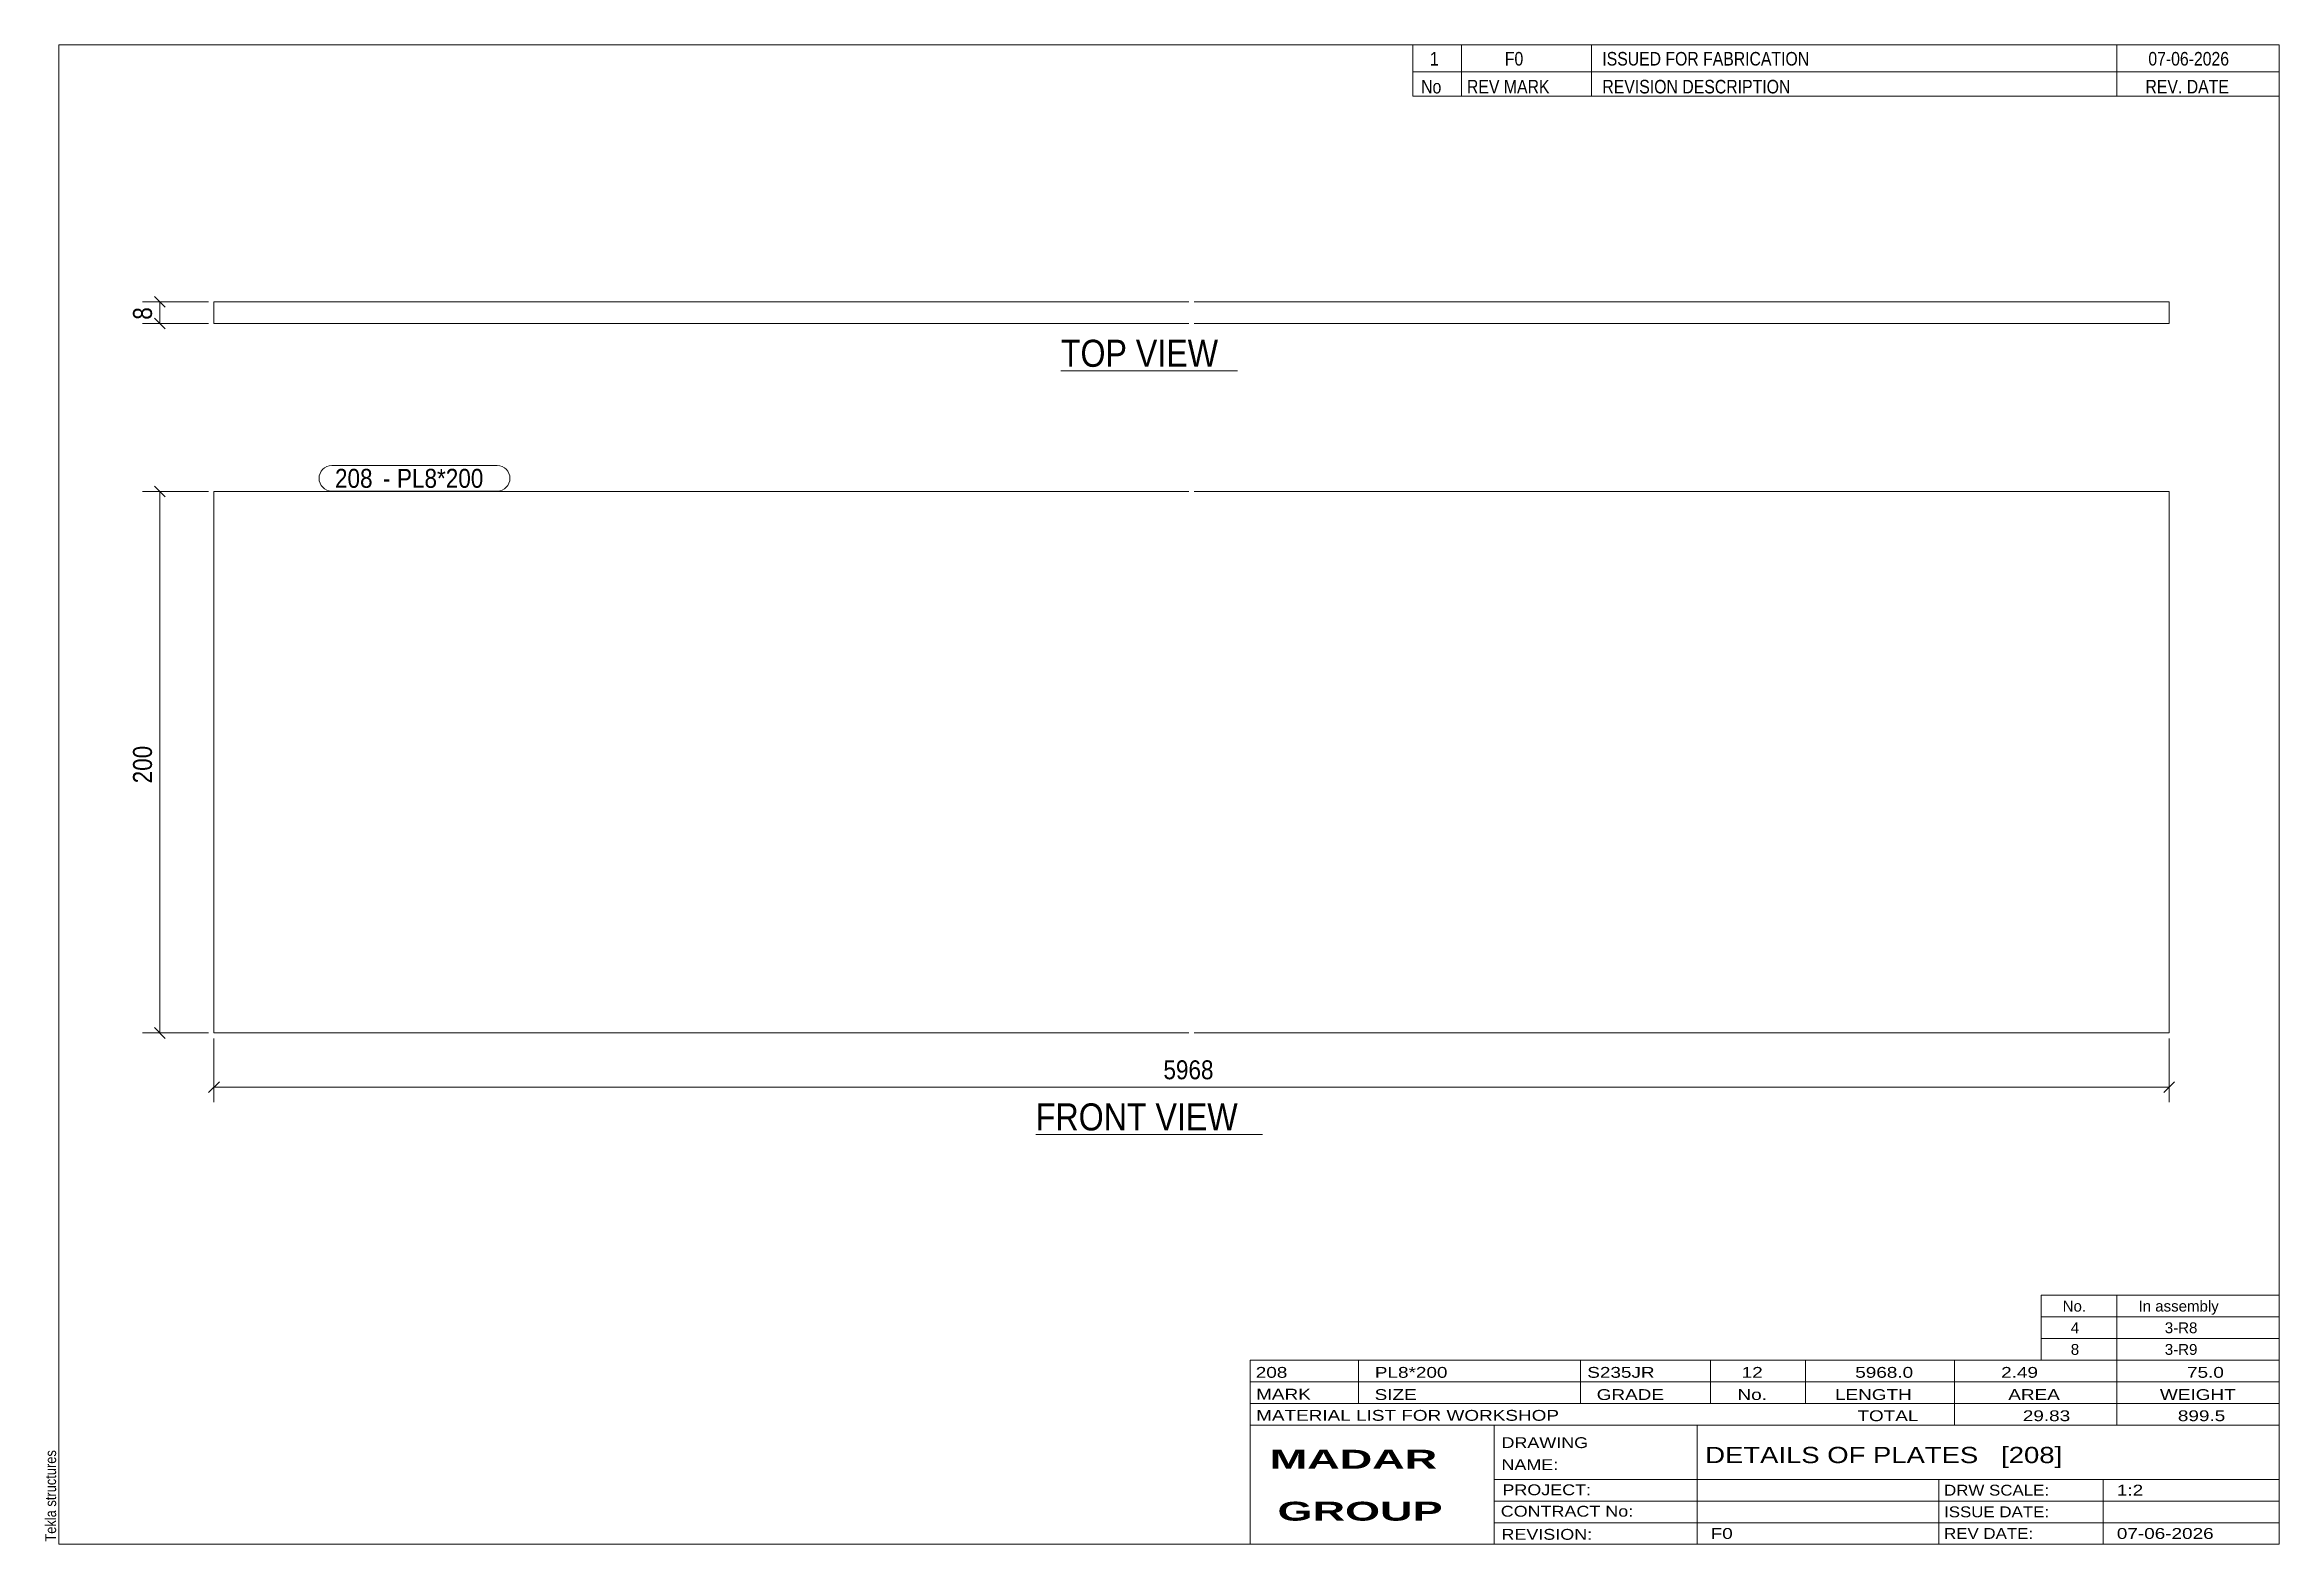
# Model space of a CAD drawing. Header units: millimetres. Extents: x 2 to 415, y 5 to 282.
import ezdxf

# ---------------------------------------------------------------- set-up
doc = ezdxf.new("R2010")
doc.units = ezdxf.units.MM
doc.linetypes.add('XKITLINE00', pattern=[0])
for name, color, linetype, lineweight in [('Dimensions', 7, 'Continuous', 0), ('DrawingSheet', 5, 'Continuous', 0), ('OtherObjectType', 7, 'Continuous', 0), ('Part', 2, 'Continuous', 0), ('PartMark', 7, 'Continuous', 0)]:
    doc.layers.add(name, color=color, linetype=linetype, lineweight=lineweight)
doc.styles.add('ARIAL', font='ARIAL.TTF')
doc.styles.add('ARIAL_BOLD', font='ARIALBD.TTF')
doc.styles.add('ARIAL_NARROW', font='ARIALN.TTF')

# ---------------------------------------------------------------- blocks, each defined once
blk = doc.blocks.new('*A1')
at = {"layer": 'Part', "color": 2, "linetype": 'XKITLINE00', "lineweight": 0}
for p, q in [((213.65, 199.45), (33.65, 199.45)), ((33.65, 99.45), (33.65, 199.45)), ((394.65, 199.45), (214.65, 199.45)), ((394.65, 99.45), (394.65, 199.45)), ((213.65, 99.45), (33.65, 99.45)), ((394.65, 99.45), (214.65, 99.45))]:
    blk.add_line(p, q, dxfattribs=at)
blk = doc.blocks.new('*A2')
at = {"layer": 'Part', "color": 2, "linetype": 'XKITLINE00', "lineweight": 0}
for p, q in [((33.65, 234.5), (213.65, 234.5)), ((33.65, 230.5), (33.65, 234.5)), ((214.65, 234.5), (394.65, 234.5)), ((394.65, 234.5), (394.65, 230.5)), ((213.65, 230.5), (33.65, 230.5)), ((394.65, 230.5), (214.65, 230.5))]:
    blk.add_line(p, q, dxfattribs=at)
blk = doc.blocks.new('*A3')
at = {"layer": 'DrawingSheet', "color": 5, "linetype": 'XKITLINE00', "lineweight": 0}
for p, q in [((415, 282), (5, 282)), ((5, 282), (5, 5)), ((415, 5), (415, 282)), ((5, 5), (415, 5))]:
    blk.add_line(p, q, dxfattribs=at)
at = {"layer": 'DrawingSheet', "color": 5, "style": 'ARIAL', "width": 0.85}
blk.add_text('Tekla structures', height=2, rotation=90, dxfattribs=at).set_placement((4.5, 5.5))
blk = doc.blocks.new('*A4')
at = {"layer": 'OtherObjectType', "color": 7, "linetype": 'XKITLINE00', "lineweight": 0}
for p, q in [((371, 51), (415, 51)), ((371, 47), (371, 51)), ((385, 47), (385, 51)), ((415, 47), (415, 51)), ((371, 47), (415, 47)), ((371, 43), (371, 47)), ((385, 43), (385, 47)), ((415, 43), (415, 47)), ((371, 43), (415, 43)), ((371, 39), (371, 43)), ((385, 39), (385, 43)), ((415, 39), (415, 43)), ((371, 39), (415, 39))]:
    blk.add_line(p, q, dxfattribs=at)
at = {"layer": 'OtherObjectType', "color": 7, "style": 'ARIAL_NARROW', "width": 1.211571}
for s, p in [('No.', (375, 48)), ('In assembly', (389, 48)), ('4', (376.5, 44)), ('3-R8', (393.86, 44)), ('8', (376.5, 40)), ('3-R9', (393.86, 40))]:
    blk.add_text(s, height=2, dxfattribs=at).set_placement(p)
blk = doc.blocks.new('*A5')
at = {"layer": 'OtherObjectType', "color": 7, "linetype": 'XKITLINE00', "lineweight": 0}
for p, q in [((255, 282), (415, 282)), ((415, 282), (255, 282)), ((255, 282), (255, 277)), ((264, 282), (264, 277)), ((288, 282), (288, 277)), ((385, 282), (385, 277)), ((415, 282), (415, 277)), ((255, 277), (415, 277)), ((255, 277), (255, 272.5)), ((255, 277), (415, 277)), ((264, 277), (264, 272.5)), ((288, 277), (288, 272.5)), ((385, 277), (385, 272.5)), ((415, 277), (415, 272.5)), ((415, 272.5), (255, 272.5))]:
    blk.add_line(p, q, dxfattribs=at)
at = {"layer": 'OtherObjectType', "color": 7, "style": 'ARIAL_NARROW'}
for s, width, p in [('1', 1.017001, (258.16, 278.15)), ('F0', 1.017001, (272, 278.15)), ('ISSUED FOR FABRICATION', 1.017001, (290, 278.15)), ('07-06-2026', 1.017001, (390.82, 278.15)), ('No', 1.02, (256.54, 273)), ('REV MARK', 1.02, (265, 273)), ('REVISION DESCRIPTION', 1.02, (290, 273)), ('REV. DATE', 1.02, (390.28, 273))]:
    blk.add_text(s, height=2.5, dxfattribs=dict(at, width=width)).set_placement(p)
blk = doc.blocks.new('*A6')
at = {"layer": 'OtherObjectType', "color": 7, "linetype": 'XKITLINE00', "lineweight": 0}
for p, q in [((225, 39), (415, 39)), ((225, 39), (225, 35)), ((225, 39), (415, 39)), ((245, 35), (245, 39)), ((286, 35), (286, 39)), ((310, 35), (310, 39)), ((327.5, 35), (327.5, 39)), ((355, 35), (355, 39)), ((385, 35), (385, 39)), ((415, 35), (415, 39)), ((225, 35), (415, 35)), ((225, 35), (225, 5)), ((225, 35), (415, 35)), ((245, 31), (245, 35)), ((286, 31), (286, 35)), ((310, 31), (310, 35)), ((327.5, 31), (327.5, 35)), ((355, 31), (355, 35)), ((385, 31), (385, 35)), ((415, 31), (415, 35)), ((225, 31), (415, 31)), ((355, 27), (355, 31)), ((385, 27), (385, 31)), ((415, 27), (415, 31)), ((225, 27), (415, 27)), ((270, 21), (270, 27)), ((307.5, 17), (307.5, 27)), ((415, 21), (415, 27)), ((270, 21), (270, 5)), ((415, 17), (415, 21)), ((270, 17), (415, 17)), ((307.5, 5), (307.5, 17)), ((352.16, 13), (352.16, 17)), ((382.5, 5), (382.5, 17)), ((415, 13), (415, 17)), ((270, 13), (415, 13)), ((352.16, 5), (352.16, 13)), ((415, 9), (415, 13)), ((270, 9), (415, 9)), ((415, 5), (415, 9)), ((225, 5), (415, 5)), ((262.5, 5), (415, 5))]:
    blk.add_line(p, q, dxfattribs=at)
at = {"layer": 'OtherObjectType', "color": 7, "style": 'ARIAL_NARROW'}
for s, height, width, p in [('208', 2, 1.525501, (226.01, 35.76)), ('PL8*200', 2, 1.525501, (248, 35.76)), ('S235JR', 2, 1.525501, (287.22, 35.76)), ('12', 2, 1.525501, (315.73, 35.76)), ('5968.0', 2, 1.525501, (336.7, 35.76)), ('2.49', 2, 1.525501, (363.64, 35.76)), ('75.0', 2, 1.525501, (397.96, 35.76)), ('MARK', 2, 1.525501, (226.08, 31.73)), ('SIZE', 2, 1.525501, (247.96, 31.66)), ('GRADE', 2, 1.525501, (288.96, 31.66)), ('No.', 2, 1.525501, (314.96, 31.66)), ('LENGTH', 2, 1.525501, (332.96, 31.66)), ('AREA', 2, 1.525501, (364.96, 31.66)), ('WEIGHT', 2, 1.525501, (392.96, 31.66)), ('MATERIAL LIST FOR WORKSHOP', 2, 1.525501, (226.08, 27.82)), ('TOTAL', 2, 1.525501, (337.1, 27.75)), ('29.83', 2, 1.525501, (367.64, 27.75)), ('899.5', 2, 1.525501, (396.27, 27.75)), ('DRAWING', 2, 1.445, (271.38, 22.78)), ('NAME:', 2, 1.445, (271.38, 18.72)), ('DETAILS OF PLATES   [208]', 3, 1.474651, (309, 20)), ('PROJECT:', 2, 1.445, (271.55, 14.07)), ('DRW SCALE:', 2, 1.36, (353.1, 14)), ('1:2', 2, 1.525501, (385, 14)), ('CONTRACT No:', 2, 1.445, (271.25, 10.11)), ('ISSUE DATE:', 2, 1.36, (353.1, 10)), ('REVISION:', 2, 1.445, (271.38, 5.84)), ('F0', 2, 1.525501, (310, 6)), ('REV DATE:', 2, 1.36, (353.1, 6)), ('07-06-2026', 2, 1.525501, (385, 6))]:
    blk.add_text(s, height=height, dxfattribs=dict(at, width=width)).set_placement(p)
at = {"layer": 'OtherObjectType', "color": 1, "style": 'ARIAL_BOLD', "width": 1.7}
for s, p in [('MADAR ', (228.58, 18.97)), ('GROUP', (230.03, 9.37))]:
    blk.add_text(s, height=3.5, dxfattribs=at).set_placement(p)
blk = doc.blocks.new('*A7')
at = {"layer": 'Dimensions', "color": 7, "linetype": 'XKITLINE00', "lineweight": 0}
for p, q in [((33.65, 98.45), (33.65, 86.65)), ((394.65, 98.45), (394.65, 86.65)), ((34.64, 90.44), (32.66, 88.46)), ((33.65, 89.45), (394.65, 89.45)), ((395.64, 90.44), (393.66, 88.46))]:
    blk.add_line(p, q, dxfattribs=at)
at = {"layer": 'Dimensions', "color": 3}
for p in [(33.65, 89.45), (394.65, 89.45)]:
    blk.add_point(p, dxfattribs=at)
at = {"layer": 'Dimensions', "color": 3, "style": 'ARIAL', "width": 0.85}
blk.add_text('5968', height=3.5, dxfattribs=at).set_placement((208.96, 90.9))
blk = doc.blocks.new('*A8')
at = {"layer": 'Dimensions', "color": 7, "linetype": 'XKITLINE00', "lineweight": 0}
for p, q in [((32.65, 199.45), (20.45, 199.45)), ((22.66, 200.44), (24.64, 198.46)), ((23.65, 99.45), (23.65, 199.45)), ((32.65, 99.45), (20.45, 99.45)), ((22.66, 100.44), (24.64, 98.46))]:
    blk.add_line(p, q, dxfattribs=at)
at = {"layer": 'Dimensions', "color": 3}
for p in [(23.65, 199.45), (23.65, 99.45)]:
    blk.add_point(p, dxfattribs=at)
at = {"layer": 'Dimensions', "color": 3, "style": 'ARIAL', "width": 0.85}
blk.add_text('200', height=3.5, rotation=90.0002, dxfattribs=at).set_placement((22.2, 145.56))
blk = doc.blocks.new('*A9')
at = {"layer": 'PartMark', "color": 7, "linetype": 'XKITLINE00', "lineweight": 0}
for p, q in [((55.4, 204.25), (85.95, 204.25)), ((55.4, 199.55), (85.95, 199.55))]:
    blk.add_line(p, q, dxfattribs=at)
for centre, start, end in [((55.4, 201.9), 90, 270), ((85.95, 201.9), 270, 90)]:
    blk.add_arc(centre, 2.35, start, end, dxfattribs=at)
at = {"layer": 'PartMark', "color": 1, "style": 'ARIAL', "width": 0.85}
blk.add_text('208', height=3.5, dxfattribs=at).set_placement((56, 200.15))
at = {"layer": 'PartMark', "color": 3, "style": 'ARIAL', "width": 0.85}
for s, p in [('PL8*200', (67.44, 200.15)), ('-', (64.84, 200.15))]:
    blk.add_text(s, height=3.5, dxfattribs=at).set_placement(p)
blk = doc.blocks.new('*A10')
at = {"layer": 'OtherObjectType', "color": 7, "linetype": 'XKITLINE00', "lineweight": 0}
blk.add_line((185.4, 80.7), (227.25, 80.7), dxfattribs=at)
at = {"layer": 'OtherObjectType', "color": 3, "style": 'ARIAL', "width": 0.85}
blk.add_text('FRONT VIEW', height=5, dxfattribs=at).set_placement((185.4, 81.45))
blk = doc.blocks.new('*A11')
at = {"layer": 'Dimensions', "color": 7, "linetype": 'XKITLINE00', "lineweight": 0}
for p, q in [((22.66, 235.49), (24.64, 233.51)), ((32.65, 234.5), (20.45, 234.5)), ((22.66, 231.49), (24.64, 229.51)), ((23.65, 230.5), (23.65, 234.5)), ((32.65, 230.5), (20.45, 230.5))]:
    blk.add_line(p, q, dxfattribs=at)
at = {"layer": 'Dimensions', "color": 3}
for p in [(23.65, 234.5), (23.65, 230.5)]:
    blk.add_point(p, dxfattribs=at)
at = {"layer": 'Dimensions', "color": 3, "style": 'ARIAL', "width": 0.85}
blk.add_text('8', height=3.5, rotation=90.0002, dxfattribs=at).set_placement((22.2, 231.2))
blk = doc.blocks.new('*A12')
at = {"layer": 'OtherObjectType', "color": 7, "linetype": 'XKITLINE00', "lineweight": 0}
blk.add_line((190.02, 221.75), (222.63, 221.75), dxfattribs=at)
at = {"layer": 'OtherObjectType', "color": 3, "style": 'ARIAL', "width": 0.85}
blk.add_text('TOP VIEW', height=5, dxfattribs=at).set_placement((190.02, 222.5))

msp = doc.modelspace()

# ---------------------------------------------------------------- block references
at = {"lineweight": 0}
for name in ['*A3', '*A5', '*A11', '*A2', '*A12', '*A9', '*A8', '*A1', '*A7', '*A10', '*A4', '*A6']:
    msp.add_blockref(name, (0, 0), dxfattribs=at)

doc.saveas('drawing.dxf')
